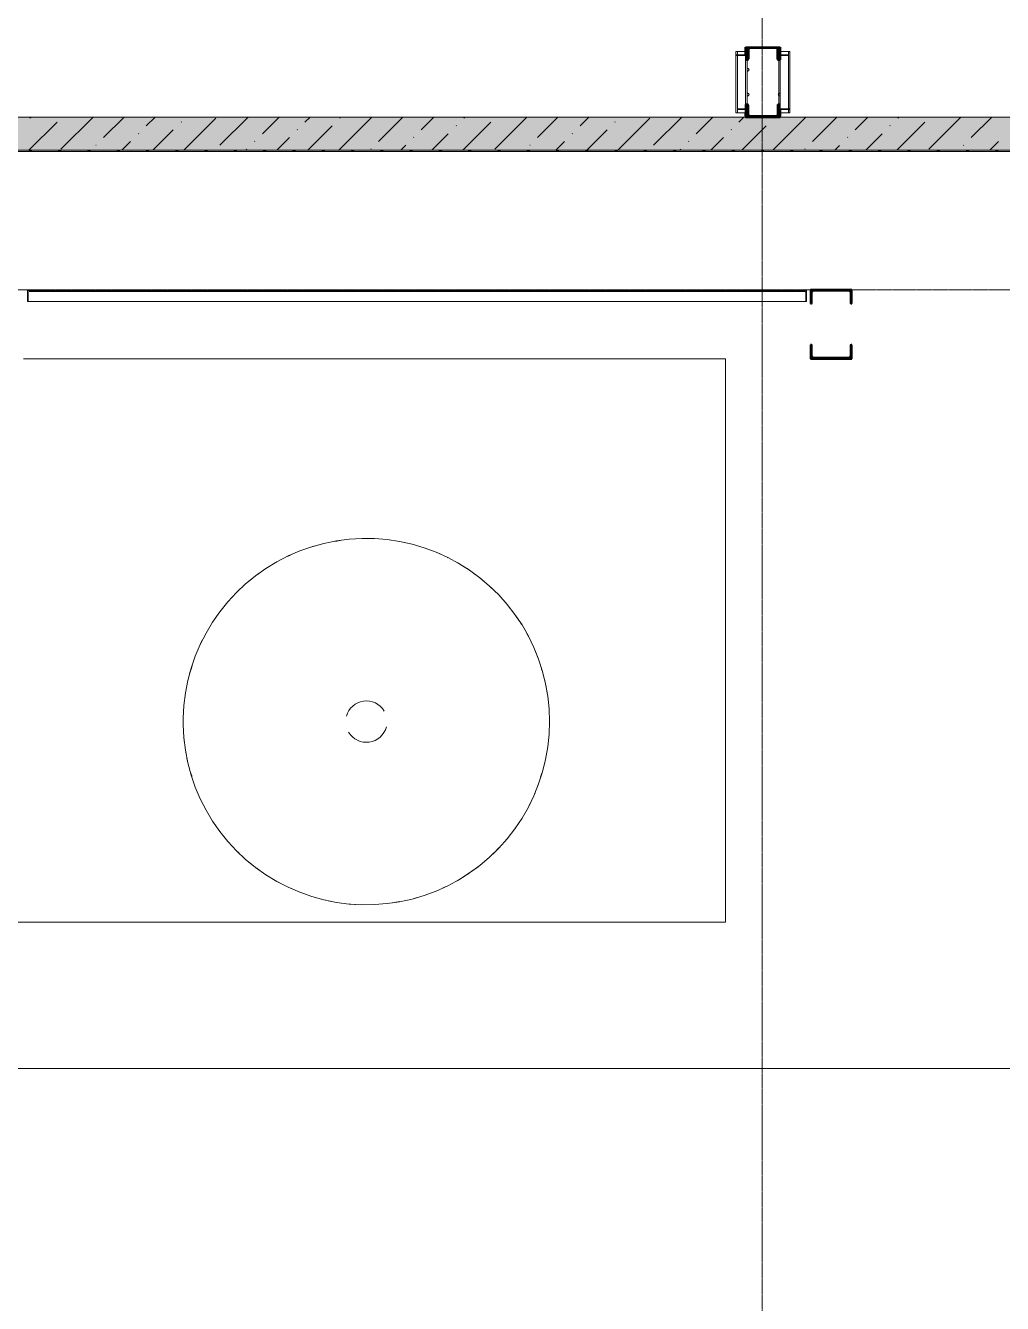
# Model space of a CAD drawing. Header units: millimetres. Extents: x 3292171 to 3365605, y -644412 to -600630.
# Drawn here: x 3309949 to 3317025, y -635264 to -626011 of the extents above; entities that cross this region are included whole.
import ezdxf

# ---------------------------------------------------------------- set-up
doc = ezdxf.new("R2010")
doc.units = ezdxf.units.MM
doc.header["$LTSCALE"] = 0.5
doc.linetypes.add('ADSK_Линия сетки', pattern=[25, 20, -2.5, 0, -2.5])
for name, color, linetype, lineweight, true_color in [('A-DOOR', 7, 'Continuous', 18, 0x7f7f7f), ('A-WALL-PATT', 7, 'Continuous', 50, 0x7f7f7f), ('S-COLS', 7, 'Continuous', 18, 0x7f7f7f), ('S-FSTN', 7, 'Continuous', 18, 0x7f7f7f)]:
    doc.layers.add(name, color=color, linetype=linetype, lineweight=lineweight, true_color=true_color)
for name, color, linetype, lineweight in [('S-BEAM', 252, 'Continuous', 18), ('Каркас несущий', 7, 'Continuous', 18), ('Несущие колонны', 7, 'Continuous', 18), ('Специальное оборудование', 7, 'Continuous', 18)]:
    doc.layers.add(name, color=color, linetype=linetype, lineweight=lineweight)
pattern_1 = [(315, (10500, -11500), (106.066, 106.066), [])]

# ---------------------------------------------------------------- blocks, each defined once
blk = doc.blocks.new('ADSK_КолоннаНесущая_Швеллер_ПолкаПараллельная_ГОСТ 8240-97 - 24П-V7-004_АР_РД_План_0_000')
at = {"layer": 'Несущие колонны', "lineweight": 9}
h = blk.add_hatch(dxfattribs=at)
h.set_pattern_fill('FP_15', color=256, style=0, pattern_type=2)
h.set_pattern_definition([(315, (8972.8, -12000), (106.066, 106.066), [])])
h.paths.add_polyline_path([(-27.2, -120), (62.8, -120), (62.8, -116), (61, -111.8), (56.8, -110), (-11.1, -110), (-18.5, -106.9), (-21.6, -99.5), (-21.6, 99.5), (-18.5, 106.9), (-11.1, 110), (56.8, 110), (61, 111.8), (62.8, 116), (62.8, 120), (-27.2, 120), (-27.2, 41.4)], flags=0)
at = {"layer": 'Несущие колонны', "lineweight": 40}
for p, q in [((62.8, 120), (-27.2, 120)), ((-27.2, 120), (-27.2, -120)), ((-21.6, -99.5), (-21.6, 99.5)), ((-11.1, 110), (56.8, 110)), ((62.8, 116), (62.8, 120)), ((-27.2, -120), (62.8, -120)), ((56.8, -110), (-11.1, -110)), ((62.8, -120), (62.8, -116))]:
    blk.add_line(p, q, dxfattribs=at)
for centre, radius, start, end in [((-11.1, 99.5), 10.5, 90, 180), ((56.8, 116), 6, 270, 360), ((-11.1, -99.5), 10.5, 180, 270), ((56.8, -116), 6, 360, 90)]:
    blk.add_arc(centre, radius, start, end, dxfattribs=at)
blk = doc.blocks.new('ADSK_КолоннаНесущая_Швеллер_ПолкаПараллельная_ГОСТ 8240-97 - 24П-V8-004_АР_РД_План_0_000')
at = {"layer": 'Несущие колонны', "lineweight": 9}
h = blk.add_hatch(dxfattribs=at)
h.set_pattern_fill('FP_16', color=256, style=0, pattern_type=2)
h.set_pattern_definition([(135, (-8522.2, 12000), (-106.066, -106.066), [])])
h.paths.add_polyline_path([(62.8, 116), (62.8, 120), (-27.2, 120), (-27.2, -120), (62.8, -120), (62.8, -116), (61, -111.8), (56.8, -110), (-11.1, -110), (-18.5, -106.9), (-21.6, -99.5), (-20.7, 101.7), (-18.5, 106.9), (-11.1, 110), (56.8, 110), (61, 111.8)], flags=0)
at = {"layer": 'Несущие колонны', "lineweight": 40}
for p, q in [((-27.2, -120), (-27.2, 120)), ((-27.2, 120), (-20.7, 120)), ((-21.6, 99.5), (-21.6, -99.5)), ((56.8, 110), (-11.1, 110)), ((62.8, 120), (62.8, 116)), ((-20.7, -120), (-27.2, -120)), ((-11.1, -110), (56.8, -110)), ((62.8, -116), (62.8, -120))]:
    blk.add_line(p, q, dxfattribs=at)
for centre, radius, start, end in [((-11.1, 99.5), 10.5, 90, 180), ((56.8, 116), 6, 270, 0), ((-11.1, -99.5), 10.5, 180, 270), ((56.8, -116), 6, 0, 90)]:
    blk.add_arc(centre, radius, start, end, dxfattribs=at)
blk = doc.blocks.new('ADSK_ЭлементКолонны_Уголок_ГОСТ 8509-93 - L 70x5-641669-004_АР_РД_План_0_000')
at = {"layer": 'Каркас несущий'}
for p, q in [((-17875, -8525.4), (-17810, -8525.4)), ((-17810, -8554.3), (-17810, -8525.4)), ((-17875, -8992), (-17875, -8969.3)), ((-17880, -8994.1), (-17877.7, -8994.1))]:
    blk.add_line(p, q, dxfattribs=at)
blk.add_ellipse((-17877.7, -8992), major_axis=(2.7, 0), ratio=0.766044, start_param=4.712389, end_param=6.283185, dxfattribs=at)
blk = doc.blocks.new('ADSK_ЭлементКолонны_Уголок_ГОСТ 8509-93 - L 70x5-642841-004_АР_РД_План_0_000')
at = {"layer": 'Каркас несущий'}
for p, q in [((-17877.7, -8501.5), (-17880, -8501.5)), ((-17880, -8501.5), (-17880, -8554.3)), ((-17875, -8544.5), (-17875, -8503.5)), ((-17880, -8554.3), (-17810, -8554.3)), ((-17880, -8554.3), (-17880, -8910)), ((-17812.7, -8550.6), (-17867, -8550.6)), ((-17810, -8554.3), (-17810, -8552.6)), ((-17810, -8969.3), (-17810, -8554.3)), ((-17810, -8969.3), (-17880, -8969.3))]:
    blk.add_line(p, q, dxfattribs=at)
for centre, major_axis, start_param, end_param in [((-17877.7, -8503.5), (2.7, 0), 0, 1.570796), ((-17867, -8544.5), (8, 0), 3.141593, 4.712389), ((-17812.7, -8552.6), (2.7, 0), 0, 1.570796)]:
    blk.add_ellipse(centre, major_axis=major_axis, ratio=0.75471, start_param=start_param, end_param=end_param, dxfattribs=at)
blk = doc.blocks.new('ADSK_ЭлементКолонны_Уголок_ГОСТ 8509-93 - L 70x5-642911-004_АР_РД_План_0_000')
at = {"layer": 'Каркас несущий'}
for p, q in [((-18190, -8525.4), (-18125, -8525.4)), ((-18190, -8525.4), (-18190, -8554.3)), ((-18125, -8969.3), (-18125, -8992)), ((-18122.3, -8994.1), (-18120, -8994.1))]:
    blk.add_line(p, q, dxfattribs=at)
blk.add_ellipse((-18122.3, -8992), major_axis=(2.7, 0), ratio=0.766044, start_param=3.141593, end_param=4.712389, dxfattribs=at)
blk = doc.blocks.new('ADSK_ЭлементКолонны_Уголок_ГОСТ 8509-93 - L 70x5-642913-004_АР_РД_План_0_000')
at = {"layer": 'Каркас несущий'}
for p, q in [((-18125, -8503.5), (-18125, -8544.5)), ((-18120, -8501.5), (-18122.3, -8501.5)), ((-18120, -8554.3), (-18120, -8501.5)), ((-18190, -8552.6), (-18190, -8554.3)), ((-18190, -8554.3), (-18120, -8554.3)), ((-18190, -8554.3), (-18190, -8969.3)), ((-18133, -8550.6), (-18187.3, -8550.6)), ((-18120, -8910), (-18120, -8554.3)), ((-18120, -8969.3), (-18190, -8969.3))]:
    blk.add_line(p, q, dxfattribs=at)
for centre, major_axis, start_param, end_param in [((-18122.3, -8503.5), (2.7, 0), 1.570796, 3.141593), ((-18187.3, -8552.6), (2.7, 0), 1.570796, 3.141593), ((-18133, -8544.5), (8, 0), 4.712389, 6.283185)]:
    blk.add_ellipse(centre, major_axis=major_axis, ratio=0.75471, start_param=start_param, end_param=end_param, dxfattribs=at)
blk = doc.blocks.new('ADSK_КолоннаНесущая_ДваШвеллераКоробка_Полка параллельная_ГОСТ 8240-97 - 30П с планками _КМ1_-V47-004_АР_РД_План_0_000')
at = {"layer": 'Несущие колонны', "lineweight": 9}
h = blk.add_hatch(dxfattribs=at)
h.set_pattern_fill('FP_60', color=256, style=0, pattern_type=2)
h.set_pattern_definition(pattern_1)
h.paths.add_polyline_path([(-250, -150), (-150, -150), (-150, -146), (-152.1, -141.1), (-157, -139), (-231.5, -139), (-240, -135.5), (-243.5, -127), (-243.5, 127), (-240, 135.5), (-231.5, 139), (-157, 139), (-152.1, 141.1), (-150, 146), (-150, 150), (-250, 150)], flags=0)
h = blk.add_hatch(dxfattribs=at)
h.set_pattern_fill('FP_60', color=256, style=0, pattern_type=2)
h.set_pattern_definition(pattern_1)
h.paths.add_polyline_path([(150, 146), (152.1, 141.1), (157, 139), (231.5, 139), (240, 135.5), (243.5, 127), (243.5, -127), (240, -135.5), (231.5, -139), (157, -139), (152.1, -141.1), (150, -146), (150, -150), (250, -150), (250, 150), (150, 150)], flags=0)
at = {"layer": 'Несущие колонны', "lineweight": 40}
for p, q in [((-150, 150), (-250, 150)), ((-250, 150), (-250, -150)), ((-243.5, -127), (-243.5, 127)), ((-231.5, 139), (-157, 139)), ((-150, 146), (-150, 150)), ((250, 150), (150, 150)), ((150, 150), (150, 146)), ((157, 139), (231.5, 139)), ((243.5, 127), (243.5, -127)), ((250, -150), (250, 150)), ((-250, -150), (-150, -150)), ((-157, -139), (-231.5, -139)), ((-150, -150), (-150, -146)), ((150, -146), (150, -150)), ((150, -150), (250, -150)), ((231.5, -139), (157, -139))]:
    blk.add_line(p, q, dxfattribs=at)
for centre, radius, start, end in [((-231.5, 127), 12, 90, 180), ((-157, 146), 7, 270, 360), ((157, 146), 7, 180, 270), ((231.5, 127), 12, 0, 90), ((-231.5, -127), 12, 180, 270), ((-157, -146), 7, 0, 90), ((157, -146), 7, 90, 180), ((231.5, -127), 12, 270, 0)]:
    blk.add_arc(centre, radius, start, end, dxfattribs=at)
blk = doc.blocks.new('ADSK_ЭлементСвязи_Уголок_ГОСТ 8509-93 - L 80x6-766560-004_АР_РД_План_0_000')
at = {"layer": 'Каркас несущий'}
for p, q in [((-17319.5, -22163.6), (-17321.8, -22163.6)), ((-17321.8, -22163.6), (-17321.8, -22243.6)), ((-14494.3, -22163.6), (-17319.5, -22163.6)), ((-17317.2, -22228.6), (-17317.2, -22166.6)), ((-17321.8, -22243.6), (-17260.9, -22243.6)), ((-17263.2, -22237.6), (-17310.3, -22237.6)), ((-14494.3, -22237.6), (-17263.2, -22237.6)), ((-17260.9, -22243.6), (-17260.9, -22240.6)), ((-14500, -22243.6), (-17260.9, -22243.6))]:
    blk.add_line(p, q, dxfattribs=at)
for centre, major_axis, start_param, end_param in [((-17319.5, -22166.6), (0, 3), 4.712389, 6.283185), ((-17310.3, -22228.6), (0, 9), 1.570796, 3.141593), ((-17263.2, -22240.6), (0, 3), 4.712389, 6.283185)]:
    blk.add_ellipse(centre, major_axis=major_axis, ratio=0.761164, start_param=start_param, end_param=end_param, dxfattribs=at)
blk = doc.blocks.new('ADSK_ЭлементСвязи_Уголок_ГОСТ 8509-93 - L 80x6-766559-004_АР_РД_План_0_000')
at = {"layer": 'Каркас несущий'}
for p, q in [((-11680.5, -22163.6), (-14505.7, -22163.6)), ((-11682.8, -22166.6), (-11682.8, -22228.6)), ((-11678.2, -22163.6), (-11680.5, -22163.6)), ((-11678.2, -22243.6), (-11678.2, -22163.6)), ((-11736.8, -22237.6), (-14505.7, -22237.6)), ((-11739.1, -22243.6), (-14500, -22243.6)), ((-11739.1, -22240.6), (-11739.1, -22243.6)), ((-11739.1, -22243.6), (-11678.2, -22243.6)), ((-11689.7, -22237.6), (-11736.8, -22237.6))]:
    blk.add_line(p, q, dxfattribs=at)
for centre, major_axis, start_param, end_param in [((-11680.5, -22166.6), (0, 3), 0, 1.570796), ((-11736.8, -22240.6), (0, 3), 0, 1.570796), ((-11689.7, -22228.6), (0, 9), 3.141593, 4.712389)]:
    blk.add_ellipse(centre, major_axis=major_axis, ratio=0.761164, start_param=start_param, end_param=end_param, dxfattribs=at)
blk = doc.blocks.new('емкость на Фо - емкость на Фо-V94-004_АР_РД_План_0_000')
at = {"layer": 'Специальное оборудование', "flags": 128}
for points in [[(1326.8, 0), (1323.6, 92), (1314.1, 183.6), (1298.2, 274.3), (1276, 363.6), (1247.7, 451.3), (1213.4, 536.7), (1173.3, 619.6), (1127.5, 699.4), (1076.3, 775.9), (1019.9, 848.7), (958.6, 917.4), (892.6, 981.7), (822.4, 1041.2), (748.2, 1095.7), (670.4, 1145), (589.4, 1188.7), (505.6, 1226.7), (419.3, 1258.8), (331, 1284.9), (241.1, 1304.7), (150, 1318.3), (58.2, 1325.5), (-33.9, 1326.4), (-125.8, 1320.8), (-217.1, 1308.9), (-307.3, 1290.7), (-396.1, 1266.3), (-482.9, 1235.8), (-567.5, 1199.3), (-649.3, 1157.1), (-728, 1109.3), (-803.1, 1056.1), (-874.5, 997.9), (-941.5, 934.8), (-1004.1, 867.3), (-1061.8, 795.6), (-1114.5, 720), (-1161.7, 641), (-1203.4, 558.9), (-1239.2, 474.1), (-1269.1, 387), (-1292.9, 298.1), (-1310.5, 207.7), (-1321.7, 116.3), (-1326.6, 24.4), (-1326.8, 0)], [(6.5, 1326), (-33.9, 1326.4), (-125.8, 1320.8), (-217.1, 1308.9), (-307.3, 1290.7), (-360.2, 1276.2)], [(90.5, 1323), (58.2, 1325.5), (42.8, 1325.7)], [(276.2, 1297), (241.1, 1304.7), (150, 1318.3), (119.6, 1320.7)], [(-384.9, 1269.4), (-396.1, 1266.3), (-482.9, 1235.8), (-567.5, 1199.3), (-649.3, 1157.1), (-728, 1109.3), (-803.1, 1056.1), (-856, 1013)], [(533.9, 1213.9), (505.6, 1226.7), (419.3, 1258.8), (331, 1284.9), (298.2, 1292.1)], [(593, 1186.8), (589.4, 1188.7), (559.2, 1202.4)], [(714.9, 1116.8), (670.4, 1145), (657.8, 1151.8)], [(853.5, 1014.8), (822.4, 1041.2), (748.2, 1095.7), (729, 1107.9)], [(-916.1, 958.7), (-941.5, 934.8), (-1004.1, 867.3), (-1061.8, 795.6), (-1074.5, 777.4)], [(-866.4, 1004.4), (-874.5, 997.9), (-899.9, 974)], [(908.5, 966.1), (892.6, 981.7), (875.7, 996)], [(1108, 728.5), (1076.3, 775.9), (1019.9, 848.7), (958.6, 917.4), (929.2, 946)], [(-1112.5, 722.9), (-1114.5, 720), (-1161.7, 641), (-1182.3, 600.3)], [(1159, 644.5), (1127.5, 699.4), (1119.9, 710.8)], [(-1188.3, 588.5), (-1203.4, 558.9), (-1207, 550.3)], [(1230, 495.4), (1213.4, 536.7), (1173.3, 619.6), (1163.2, 637.2)], [(-1235.5, 482.9), (-1239.2, 474.1), (-1269.1, 387), (-1280.1, 346)], [(1288.9, 311.8), (1276, 363.6), (1247.7, 451.3), (1237, 478)], [(-1285.3, 326.3), (-1292.9, 298.1), (-1310.5, 207.7), (-1321.7, 116.3), (-1326.6, 24.4), (-1326.8, 0)], [(1301.7, 254.3), (1298.2, 274.3), (1289.7, 308.3)], [(1315, 174.6), (1314.1, 183.6), (1307.7, 219.9)], [(1326.8, 0), (1323.6, 92), (1316.1, 164.3)], [(-1316.7, -156.7), (-1321.7, -116.3), (-1326.6, -24.4), (-1326.8, 0)], [(1326.8, 0), (1323.6, -92), (1314.1, -183.6), (1298.2, -274.3), (1276, -363.6), (1247.7, -451.3), (1213.4, -536.7), (1173.3, -619.6), (1127.5, -699.4), (1076.3, -775.9), (1019.9, -848.7), (958.6, -917.4), (892.6, -981.7), (822.4, -1041.2), (748.2, -1095.7), (670.4, -1145), (589.4, -1188.7), (505.6, -1226.7), (419.3, -1258.8), (331, -1284.9), (241.1, -1304.7), (150, -1318.3), (58.2, -1325.5), (-33.9, -1326.4), (-125.8, -1320.8), (-217.1, -1308.9), (-307.3, -1290.7), (-396.1, -1266.3), (-482.9, -1235.8), (-567.5, -1199.3), (-649.3, -1157.1), (-728, -1109.3), (-803.1, -1056.1), (-874.5, -997.9), (-941.5, -934.8), (-1004.1, -867.3), (-1061.8, -795.6), (-1114.5, -720), (-1161.7, -641), (-1203.4, -558.9), (-1239.2, -474.1), (-1269.1, -387), (-1292.9, -298.1), (-1310.5, -207.7), (-1321.7, -116.3), (-1326.6, -24.4), (-1326.8, 0)], [(1326.8, 0), (1323.6, -92), (1314.1, -183.6), (1309.7, -208.2)], [(-1305.7, -232), (-1310.5, -207.7), (-1313.1, -186.6)], [(-1235.1, -483.8), (-1239.2, -474.1), (-1269.1, -387), (-1292.9, -298.1), (-1299.5, -263.8)], [(1307.4, -221.7), (1298.2, -274.3), (1285.4, -325.6)], [(1281.4, -341.9), (1276, -363.6), (1247.7, -451.3), (1237.4, -477)], [(-924.9, -950.5), (-941.5, -934.8), (-1004.1, -867.3), (-1061.8, -795.6), (-1114.5, -720), (-1161.7, -641), (-1203.4, -558.9), (-1232.1, -490.9)], [(1221.8, -515.9), (1213.4, -536.7), (1210.2, -543.3)], [(1184.5, -596.5), (1173.3, -619.6), (1127.5, -699.4), (1118.2, -713.2)], [(1079.7, -770.8), (1076.3, -775.9), (1019.9, -848.7), (958.6, -917.4), (915.8, -959)], [(-866.5, -1004.4), (-874.5, -997.9), (-898.8, -975)], [(-632.8, -1165.6), (-649.3, -1157.1), (-728, -1109.3), (-803.1, -1056.1), (-855.8, -1013.1)], [(909.1, -965.6), (892.6, -981.7), (875.5, -996.2)], [(809.8, -1050.5), (748.2, -1095.7), (728.1, -1108.4)], [(839.9, -1026.4), (822.4, -1041.2), (817.1, -1045.1)], [(-543.4, -1209.7), (-567.5, -1199.3), (-581.8, -1191.9)], [(642.2, -1160.2), (589.4, -1188.7), (505.6, -1226.7), (419.3, -1258.8), (394.8, -1266)], [(716.1, -1116.1), (670.4, -1145), (657, -1152.2)], [(-293, -1293.6), (-307.3, -1290.7), (-396.1, -1266.3), (-482.9, -1235.8), (-532.8, -1214.3)], [(286.8, -1294.6), (241.1, -1304.7), (150, -1318.3), (58.2, -1325.5), (-33.9, -1326.4), (-83.8, -1323.4)], [(361.9, -1275.8), (331, -1284.9), (297.3, -1292.3)], [(-112.1, -1321.7), (-125.8, -1320.8), (-217.1, -1308.9), (-277.4, -1296.8)]]:
    blk.add_lwpolyline(points, dxfattribs=at)
at = {"layer": 'Специальное оборудование'}
for radius, start, end in [(1325, 98.20474, 100.45626), (1325, 114.54545, 115.52481), (1325, 125.45455, 126.87752), (1325, 53.15003, 54.54545), (1325, 135.48769, 136.36364), (1325, 38.18182, 38.55308), (1325, 162.30875, 163.63636), (1325, 16.36364, 17.55462), (150, 30.74329, 164.99796), (150, 210.9115, 344.99796), (1325, 196.36364, 197.55462), (1325, 342.30875, 343.63636), (1325, 218.18182, 218.55308), (1325, 315.48769, 316.36364), (1325, 233.15003, 234.54545), (1325, 294.54545, 295.52481), (1325, 278.18182, 280.45626)]:
    blk.add_arc((0, 0), radius, start, end, dxfattribs=at)

msp = doc.modelspace()

# ---------------------------------------------------------------- hatches: boundary and pattern name
at = {"layer": 'A-DOOR', "lineweight": 9, "true_color": 0x636466}
h = msp.add_hatch(dxfattribs=at)
h.set_pattern_fill('FP_51', color=251, style=0, pattern_type=2)
h.set_pattern_definition([(45, (3327284.68, -617673.39), (84.19025, 308.69666), [396.875, -79.375, 3.353, -76.022])])
h.paths.add_polyline_path([(3345938.3635, -626913.3913), (3346054.6806, -626913.3913), (3346054.6806, -626673.3913), (3337204.6806, -626673.3913), (3337204.6806, -626913.3913), (3343745.8582, -626913.3913)], flags=0)
h.paths.add_polyline_path([(3356515.6123, -626913.3913), (3357094.6806, -626913.3913), (3357094.6806, -626673.3913), (3356039.6806, -626673.3913), (3356039.6806, -626913.3913)], flags=0)
h.paths.add_polyline_path([(3354529.6806, -626913.3913), (3354529.6806, -626673.3913), (3347589.6806, -626673.3913), (3347589.6806, -626913.3913), (3352515.8793, -626913.3913)], flags=0)
h.paths.add_polyline_path([(3334975.8371, -626913.3913), (3335464.6806, -626913.3913), (3335464.6806, -626673.3913), (3297534.6806, -626673.3913), (3297534.6806, -626913.3913), (3333879.5844, -626913.3913)], flags=0)
h = msp.add_hatch(dxfattribs=at)
h.set_pattern_fill('FP_52', color=251, style=0, pattern_type=2)
h.set_pattern_definition([(45, (3327284.68, -617673.39), (-106.066, 106.066), [])])
h.paths.add_polyline_path([(3350323.374, -626923.3913), (3354529.6806, -626923.3913), (3354529.6806, -626913.3913), (3347589.6806, -626913.3913), (3347589.6806, -626923.3913), (3348130.8688, -626923.3913)], flags=0)
h.paths.add_polyline_path([(3346054.6806, -626923.3913), (3346054.6806, -626913.3913), (3337204.6806, -626913.3913), (3337204.6806, -626923.3913), (3345938.3635, -626923.3913)], flags=0)
h.paths.add_polyline_path([(3356900.8899, -626923.3913), (3357094.6806, -626923.3913), (3357094.6806, -626913.3913), (3356039.6806, -626913.3913), (3356039.6806, -626923.3913)], flags=0)
h.paths.add_polyline_path([(3335464.6806, -626923.3913), (3335464.6806, -626913.3913), (3297294.6806, -626913.3913), (3297294.6806, -626923.3913), (3334975.8371, -626923.3913)], flags=0)
at = {"layer": 'S-COLS', "lineweight": 9}
h = msp.add_hatch(dxfattribs=at)
h.set_pattern_fill('FP_42', angle=-90, style=0, pattern_type=2)
h.set_pattern_definition([(45, (3344795.53, -617673.39), (-106.066, 106.066), [])])
h.paths.add_polyline_path([(3315411.5331, -626258.3913), (3315415.5331, -626258.3913), (3315415.5331, -626168.3913), (3315175.5331, -626168.3913), (3315175.5331, -626258.3913), (3315179.5331, -626258.3913), (3315183.7757, -626256.6339), (3315185.5331, -626252.3913), (3315185.5331, -626184.4913), (3315188.6084, -626177.0666), (3315196.0331, -626173.9913), (3315395.0331, -626173.9913), (3315402.4577, -626177.0666), (3315405.5331, -626184.4913), (3315405.5331, -626252.3913), (3315407.2904, -626256.6339)], flags=0)
h = msp.add_hatch(dxfattribs=at)
h.set_pattern_fill('FP_9', angle=90, style=0, pattern_type=2)
h.set_pattern_definition([(45, (3327295.53, -617673.39), (-106.066, 106.066), [])])
h.paths.add_polyline_path([(3315415.5331, -626673.3913), (3315415.5331, -626583.3913), (3315411.5331, -626583.3913), (3315407.2904, -626585.1486), (3315405.5331, -626589.3913), (3315405.5331, -626657.2913), (3315402.4577, -626664.7159), (3315395.0331, -626667.7913), (3315196.0331, -626667.7913), (3315188.6084, -626664.7159), (3315185.5331, -626657.2913), (3315185.5331, -626589.3913), (3315183.7757, -626585.1486), (3315179.5331, -626583.3913), (3315175.5331, -626583.3913), (3315175.5331, -626673.3913)], flags=0)
h = msp.add_hatch(dxfattribs=at)
h.set_pattern_fill('FP_41', angle=90, style=0, pattern_type=2)
h.set_pattern_definition([(45, (3344795.53, -617673.39), (-106.066, 106.066), [])])
h.paths.add_polyline_path([(3315415.5331, -626673.3913), (3315415.5331, -626583.3913), (3315411.5331, -626583.3913), (3315407.2904, -626585.1486), (3315405.5331, -626589.3913), (3315405.5331, -626657.2913), (3315402.4577, -626664.7159), (3315395.0331, -626667.7913), (3315196.0331, -626667.7913), (3315188.6084, -626664.7159), (3315185.5331, -626657.2913), (3315185.5331, -626589.3913), (3315183.7757, -626585.1486), (3315179.5331, -626583.3913), (3315175.5331, -626583.3913), (3315175.5331, -626673.3913), (3315371.6918, -626673.3913)], flags=0)

# ---------------------------------------------------------------- linework, layer by layer
at = {"layer": 'A-DOOR', "color": 251, "linetype": 'ADSK_Линия сетки', "true_color": 0x636466}
for p, q in [((3315284.6806, -643612.0086), (3315284.6806, -601555.4033)), ((3292970.5006, -626673.3913), (3363853.491, -626673.3913)), ((3292970.5006, -627923.3913), (3328104.6806, -627923.3913))]:
    msp.add_line(p, q, dxfattribs=at)
at = {"layer": 'A-DOOR', "color": 251, "true_color": 0x636466}
for p, q in [((3315164.6806, -626673.3913), (3309404.6806, -626673.3913)), ((3321164.6806, -626673.3913), (3315404.6806, -626673.3913)), ((3335464.6806, -626913.3913), (3297294.6806, -626913.3913)), ((3315019.6806, -628423.3913), (3309934.6806, -628423.3913)), ((3315019.6806, -632503.3913), (3315019.6806, -628423.3913)), ((3299999.6806, -632503.3913), (3315019.6806, -632503.3913)), ((3298884.6806, -633563.3913), (3324904.6806, -633563.3913))]:
    msp.add_line(p, q, dxfattribs=at)
at = {"layer": 'A-DOOR', "color": 251, "lineweight": 18, "true_color": 0x636466}
msp.add_line((3297284.6806, -626923.3913), (3335464.6806, -626923.3913), dxfattribs=at)
at = {"layer": 'A-WALL-PATT', "linetype": 'Continuous', "lineweight": 9}
for p, q in [((3309980.4898, -626681.6976), (3309988.7961, -626673.3913)), ((3310204.9955, -626906.2047), (3310437.8089, -626673.3913)), ((3310513.6914, -626822.0152), (3310662.3154, -626673.3913)), ((3310822.3874, -626737.8256), (3310886.8218, -626673.3913)), ((3311095.8346, -626913.3913), (3311327.5261, -626681.6997)), ((3311355.589, -626878.1432), (3311560.341, -626673.3913)), ((3311664.285, -626793.9536), (3311784.8474, -626673.3913)), ((3311972.9809, -626709.7641), (3312009.3538, -626673.3913)), ((3312218.3666, -626913.3913), (3312458.3666, -626673.3913)), ((3312225.5503, -626681.7011), (3312227.9212, -626679.3302)), ((3312506.1826, -626850.0816), (3312682.873, -626673.3913)), ((3312814.8785, -626765.8921), (3312907.3794, -626673.3913)), ((3313123.5745, -626681.7025), (3313131.8858, -626673.3913)), ((3313348.0802, -626906.2097), (3313580.8986, -626673.3913)), ((3313656.7761, -626822.0201), (3313805.405, -626673.3913)), ((3313965.4721, -626737.8306), (3314029.9114, -626673.3913)), ((3314238.9242, -626913.3913), (3314470.6108, -626681.7047)), ((3314498.6737, -626878.1481), (3314703.4306, -626673.3913)), ((3314807.3697, -626793.9586), (3314927.937, -626673.3913)), ((3315116.0656, -626709.769), (3315152.4434, -626673.3913)), ((3315361.4562, -626913.3913), (3315601.4562, -626673.3913)), ((3315368.635, -626681.7061), (3315371.0059, -626679.3352)), ((3315649.2673, -626850.0866), (3315825.9626, -626673.3913)), ((3315957.9632, -626765.897), (3316050.469, -626673.3913)), ((3316266.6592, -626681.7075), (3316274.9754, -626673.3913)), ((3316491.1649, -626906.2146), (3316723.9882, -626673.3913)), ((3316799.8608, -626822.0251), (3316948.4946, -626673.3913)), ((3309973.3025, -626913.3913), (3310176.9326, -626709.7612)), ((3310871.3282, -626913.3913), (3311018.8301, -626765.8893)), ((3311074.9567, -626709.7627), (3311077.3277, -626707.3917)), ((3311916.8543, -626765.8907), (3311919.2253, -626763.5198)), ((3311993.8602, -626913.3913), (3312169.4237, -626737.8277)), ((3313067.4479, -626737.8291), (3313069.8188, -626735.4582)), ((3313116.3922, -626913.3913), (3313320.0172, -626709.7662)), ((3314014.4178, -626913.3913), (3314161.9148, -626765.8942)), ((3314218.0414, -626709.7676), (3314220.4124, -626707.3967)), ((3315059.939, -626765.8956), (3315062.31, -626763.5247)), ((3315136.9498, -626913.3913), (3315312.5084, -626737.8327)), ((3316210.5326, -626737.8341), (3316212.9035, -626735.4632)), ((3316259.4818, -626913.3913), (3316463.1019, -626709.7711)), ((3310646.8218, -626913.3913), (3310710.1342, -626850.0788)), ((3310766.2608, -626793.9522), (3310768.6317, -626791.5813)), ((3311608.1584, -626850.0802), (3311610.5293, -626847.7093)), ((3311769.3538, -626913.3913), (3311860.7277, -626822.0173)), ((3312758.7519, -626822.0187), (3312761.1229, -626819.6478)), ((3312891.8858, -626913.3913), (3313011.3213, -626793.9557)), ((3313789.9114, -626913.3913), (3313853.2189, -626850.0838)), ((3313909.3455, -626793.9572), (3313911.7164, -626791.5862)), ((3314751.2431, -626850.0852), (3314753.614, -626847.7142)), ((3314912.4434, -626913.3913), (3315003.8124, -626822.0222)), ((3315901.8366, -626822.0236), (3315904.2076, -626819.6527)), ((3316034.9754, -626913.3913), (3316154.406, -626793.9607)), ((3316933.001, -626913.3913), (3316996.3036, -626850.0887)), ((3309984.5157, -626923.3913), (3309994.5157, -626913.3913)), ((3310196.6478, -626923.3913), (3310206.6478, -626913.3913)), ((3310408.7798, -626923.3913), (3310418.7798, -626913.3913)), ((3310457.5648, -626878.1418), (3310459.9358, -626875.7708)), ((3310620.9119, -626923.3913), (3310630.9119, -626913.3913)), ((3310833.0439, -626923.3913), (3310843.0439, -626913.3913)), ((3311045.1759, -626923.3913), (3311055.1759, -626913.3913)), ((3311257.308, -626923.3913), (3311267.308, -626913.3913)), ((3311469.44, -626923.3913), (3311479.44, -626913.3913)), ((3311544.8474, -626913.3913), (3311552.0318, -626906.2068)), ((3311681.572, -626923.3913), (3311691.572, -626913.3913)), ((3311893.7041, -626923.3913), (3311903.7041, -626913.3913)), ((3312105.8361, -626923.3913), (3312115.8361, -626913.3913)), ((3312317.9681, -626923.3913), (3312327.9681, -626913.3913)), ((3312450.056, -626906.2082), (3312452.4269, -626903.8373)), ((3312530.1002, -626923.3913), (3312540.1002, -626913.3913)), ((3312667.3794, -626913.3913), (3312702.6253, -626878.1453)), ((3312742.2322, -626923.3913), (3312752.2322, -626913.3913)), ((3312954.3642, -626923.3913), (3312964.3642, -626913.3913)), ((3313166.4963, -626923.3913), (3313176.4963, -626913.3913)), ((3313378.6283, -626923.3913), (3313388.6283, -626913.3913)), ((3313590.7603, -626923.3913), (3313600.7603, -626913.3913)), ((3313600.6495, -626878.1467), (3313603.0205, -626875.7758)), ((3313802.8924, -626923.3913), (3313812.8924, -626913.3913)), ((3314015.0244, -626923.3913), (3314025.0244, -626913.3913)), ((3314227.1564, -626923.3913), (3314237.1564, -626913.3913)), ((3314439.2885, -626923.3913), (3314449.2885, -626913.3913)), ((3314651.4205, -626923.3913), (3314661.4205, -626913.3913)), ((3314687.937, -626913.3913), (3314695.1165, -626906.2118)), ((3314863.5525, -626923.3913), (3314873.5525, -626913.3913)), ((3315075.6846, -626923.3913), (3315085.6846, -626913.3913)), ((3315287.8166, -626923.3913), (3315297.8166, -626913.3913)), ((3315499.9486, -626923.3913), (3315509.9486, -626913.3913)), ((3315593.1407, -626906.2132), (3315595.5116, -626903.8423)), ((3315712.0807, -626923.3913), (3315722.0807, -626913.3913)), ((3315810.469, -626913.3913), (3315845.71, -626878.1502)), ((3315924.2127, -626923.3913), (3315934.2127, -626913.3913)), ((3316136.3447, -626923.3913), (3316146.3447, -626913.3913)), ((3316348.4768, -626923.3913), (3316358.4768, -626913.3913)), ((3316560.6088, -626923.3913), (3316570.6088, -626913.3913)), ((3316743.7342, -626878.1517), (3316746.1052, -626875.7807)), ((3316772.7408, -626923.3913), (3316782.7408, -626913.3913)), ((3316984.8729, -626923.3913), (3316994.8729, -626913.3913))]:
    msp.add_line(p, q, dxfattribs=at)
at = {"layer": 'S-BEAM', "color": 7}
for p, q in [((3315105.5331, -626199.2715), (3315175.5331, -626199.2715)), ((3315105.5331, -626199.2715), (3315105.5331, -626614.2715)), ((3315105.5331, -626199.2715), (3315175.5331, -626199.2715)), ((3315105.5331, -626199.2715), (3315105.5331, -626614.2715)), ((3315170.5331, -626176.9388), (3315170.5331, -626199.2715)), ((3315170.5331, -626176.9388), (3315170.5331, -626199.2715)), ((3315175.5331, -626174.9011), (3315173.2331, -626174.9011)), ((3315175.5331, -626174.9011), (3315173.2331, -626174.9011)), ((3315417.8331, -626174.9011), (3315415.5331, -626174.9011)), ((3315417.8331, -626174.9011), (3315415.5331, -626174.9011)), ((3315415.5331, -626199.2715), (3315485.5331, -626199.2715)), ((3315415.5331, -626199.2715), (3315485.5331, -626199.2715)), ((3315420.5331, -626199.2715), (3315420.5331, -626176.9388)), ((3315420.5331, -626199.2715), (3315420.5331, -626176.9388)), ((3315485.5331, -626614.2715), (3315485.5331, -626199.2715)), ((3315485.5331, -626614.2715), (3315485.5331, -626199.2715)), ((3315175.5331, -626614.2715), (3315175.5331, -626258.3913)), ((3315175.5331, -626614.2715), (3315175.5331, -626258.3913)), ((3315415.5331, -626258.3913), (3315415.5331, -626614.2715)), ((3315415.5331, -626258.3913), (3315415.5331, -626614.2715)), ((3315175.5331, -626614.2715), (3315105.5331, -626614.2715)), ((3315105.5331, -626614.2715), (3315105.5331, -626615.9807)), ((3315105.5331, -626614.2715), (3315105.5331, -626642.7307)), ((3315175.5331, -626614.2715), (3315105.5331, -626614.2715)), ((3315105.5331, -626614.2715), (3315105.5331, -626615.9807)), ((3315105.5331, -626614.2715), (3315105.5331, -626642.7307)), ((3315170.3314, -626642.7307), (3315105.5331, -626642.7307)), ((3315170.5331, -626642.7307), (3315105.5331, -626642.7307)), ((3315108.2331, -626617.9872), (3315162.5331, -626617.9872)), ((3315108.2331, -626617.9872), (3315162.5331, -626617.9872)), ((3315170.5331, -626623.9324), (3315170.5331, -626664.2852)), ((3315170.5331, -626623.9324), (3315170.5331, -626664.2852)), ((3315173.2331, -626666.2916), (3315175.5331, -626666.2916)), ((3315173.2331, -626666.2916), (3315175.5331, -626666.2916)), ((3315175.5331, -626666.2916), (3315175.5331, -626614.2715)), ((3315175.5331, -626666.2916), (3315175.5331, -626614.2715)), ((3315415.5331, -626614.2715), (3315415.5331, -626666.2916)), ((3315485.5331, -626614.2715), (3315415.5331, -626614.2715)), ((3315415.5331, -626614.2715), (3315415.5331, -626666.2916)), ((3315485.5331, -626614.2715), (3315415.5331, -626614.2715)), ((3315415.5331, -626666.2916), (3315417.8331, -626666.2916)), ((3315415.5331, -626666.2916), (3315417.8331, -626666.2916)), ((3315420.5331, -626664.2852), (3315420.5331, -626623.9324)), ((3315420.5331, -626664.2852), (3315420.5331, -626623.9324)), ((3315485.5331, -626642.7307), (3315420.5331, -626642.7307)), ((3315485.5331, -626642.7307), (3315420.5331, -626642.7307)), ((3315428.5331, -626617.9872), (3315482.8331, -626617.9872)), ((3315428.5331, -626617.9872), (3315482.8331, -626617.9872)), ((3315485.5331, -626615.9807), (3315485.5331, -626614.2715)), ((3315485.5331, -626642.7307), (3315485.5331, -626614.2715)), ((3315485.5331, -626615.9807), (3315485.5331, -626614.2715)), ((3315485.5331, -626642.7307), (3315485.5331, -626614.2715))]:
    msp.add_line(p, q, dxfattribs=at)
for centre, major_axis, ratio, start_param, end_param in [((3315173.2331, -626176.9388), (2.7, 0), 0.75470958, 1.570796327, 3.141592654), ((3315173.2331, -626176.9388), (2.7, 0), 0.75470958, 1.570796327, 3.141592654), ((3315417.8331, -626176.9388), (2.7, 0), 0.75470958, 0, 1.570796327), ((3315417.8331, -626176.9388), (2.7, 0), 0.75470958, 0, 1.570796327), ((3315108.2331, -626615.9807), (2.7, 0), 0.743144825, 3.141592654, 4.71238898), ((3315108.2331, -626615.9807), (2.7, 0), 0.743144825, 3.141592654, 4.71238898), ((3315162.5331, -626623.9324), (8, 0), 0.743144825, 0, 1.570796327), ((3315162.5331, -626623.9324), (8, 0), 0.743144825, 0, 1.570796327), ((3315173.2331, -626664.2852), (2.7, 0), 0.743144825, 3.141592654, 4.71238898), ((3315173.2331, -626664.2852), (2.7, 0), 0.743144825, 3.141592654, 4.71238898), ((3315417.8331, -626664.2852), (2.7, 0), 0.743144825, 4.71238898, 6.283185307), ((3315417.8331, -626664.2852), (2.7, 0), 0.743144825, 4.71238898, 6.283185307), ((3315428.5331, -626623.9324), (8, 0), 0.743144825, 1.570796327, 3.141592654), ((3315428.5331, -626623.9324), (8, 0), 0.743144825, 1.570796327, 3.141592654), ((3315482.8331, -626615.9807), (2.7, 0), 0.743144825, 4.71238898, 6.283185307), ((3315482.8331, -626615.9807), (2.7, 0), 0.743144825, 4.71238898, 6.283185307)]:
    msp.add_ellipse(centre, major_axis=major_axis, ratio=ratio, start_param=start_param, end_param=end_param, dxfattribs=at)
at = {"layer": 'S-COLS', "color": 7, "lineweight": 40}
for p, q in [((3315175.5331, -626168.3913), (3315415.5331, -626168.3913)), ((3315175.5331, -626258.3913), (3315175.5331, -626168.3913)), ((3315185.5331, -626184.4913), (3315185.5331, -626252.3913)), ((3315395.0331, -626173.9913), (3315196.0331, -626173.9913)), ((3315405.5331, -626252.3913), (3315405.5331, -626184.4913)), ((3315415.5331, -626168.3913), (3315415.5331, -626258.3913)), ((3315179.5331, -626258.3913), (3315175.5331, -626258.3913)), ((3315415.5331, -626258.3913), (3315411.5331, -626258.3913)), ((3315179.5331, -626583.3913), (3315175.5331, -626583.3913)), ((3315179.5331, -626583.3913), (3315175.5331, -626583.3913)), ((3315185.5331, -626657.2913), (3315185.5331, -626589.3913)), ((3315185.5331, -626657.2913), (3315185.5331, -626589.3913)), ((3315405.5331, -626589.3913), (3315405.5331, -626657.2913)), ((3315405.5331, -626589.3913), (3315405.5331, -626657.2913)), ((3315415.5331, -626583.3913), (3315411.5331, -626583.3913)), ((3315415.5331, -626583.3913), (3315411.5331, -626583.3913)), ((3315175.5331, -626666.2916), (3315175.5331, -626673.3913)), ((3315175.5331, -626666.2916), (3315175.5331, -626673.3913)), ((3315175.5331, -626673.3913), (3315415.5331, -626673.3913)), ((3315175.5331, -626673.3913), (3315415.5331, -626673.3913)), ((3315395.0331, -626667.7913), (3315196.0331, -626667.7913)), ((3315395.0331, -626667.7913), (3315196.0331, -626667.7913)), ((3315415.5331, -626673.3913), (3315415.5331, -626666.2916)), ((3315415.5331, -626673.3913), (3315415.5331, -626666.2916))]:
    msp.add_line(p, q, dxfattribs=at)
for centre, radius, start, end in [((3315196.0331, -626184.4913), 10.5, 90, 180), ((3315395.0331, -626184.4913), 10.5, 0, 90), ((3315179.5331, -626252.3913), 6, 270, 0), ((3315411.5331, -626252.3913), 6, 180, 270), ((3315179.5331, -626589.3913), 6, 0, 90), ((3315179.5331, -626589.3913), 6, 0, 90), ((3315411.5331, -626589.3913), 6, 90, 180), ((3315411.5331, -626589.3913), 6, 90, 180), ((3315196.0331, -626657.2913), 10.5, 180, 270), ((3315196.0331, -626657.2913), 10.5, 180, 270), ((3315395.0331, -626657.2913), 10.5, 270, 0), ((3315395.0331, -626657.2913), 10.5, 270, 0)]:
    msp.add_arc(centre, radius, start, end, dxfattribs=at)
at = {"layer": 'S-FSTN', "color": 7}
for centre, radius, start, end in [((3315180.5331, -626330.8913), 10, 0, 120), ((3315180.5331, -626330.8913), 10, 240, 0), ((3315180.5331, -626330.8913), 8.5, 0, 120), ((3315180.5331, -626330.8913), 8.5, 240, 0), ((3315180.5331, -626510.8913), 10, 0, 120), ((3315180.5331, -626510.8913), 10, 0, 120), ((3315180.5331, -626510.8913), 8.5, 0, 120), ((3315180.5331, -626510.8913), 8.5, 0, 120), ((3315410.5331, -626510.8913), 10, 60, 180), ((3315410.5331, -626510.8913), 8.5, 60, 180), ((3315180.5331, -626510.8913), 10, 240, 0), ((3315180.5331, -626510.8913), 10, 240, 0), ((3315180.5331, -626510.8913), 8.5, 240, 0), ((3315180.5331, -626510.8913), 8.5, 240, 0), ((3315410.5331, -626510.8913), 10, 180, 300), ((3315410.5331, -626510.8913), 8.5, 180, 300)]:
    msp.add_arc(centre, radius, start, end, dxfattribs=at)

# ---------------------------------------------------------------- block references
at = {"layer": 'A-DOOR', "color": 251, "true_color": 0x636466}
for name, p in [('ADSK_ЭлементКолонны_Уголок_ГОСТ 8509-93 - L 70x5-642913-004_АР_РД_План_0_000', (3333284.6806, -617673.3913)), ('ADSK_ЭлементКолонны_Уголок_ГОСТ 8509-93 - L 70x5-642911-004_АР_РД_План_0_000', (3333284.6806, -617673.3913)), ('ADSK_ЭлементКолонны_Уголок_ГОСТ 8509-93 - L 70x5-642841-004_АР_РД_План_0_000', (3333284.6806, -617673.3913)), ('ADSK_ЭлементКолонны_Уголок_ГОСТ 8509-93 - L 70x5-641669-004_АР_РД_План_0_000', (3333284.6806, -617673.3913)), ('емкость на Фо - емкость на Фо-V94-004_АР_РД_План_0_000', (3312417.6822, -631050.6654))]:
    msp.add_blockref(name, p, dxfattribs=at)
for name, p, rotation in [('ADSK_КолоннаНесущая_Швеллер_ПолкаПараллельная_ГОСТ 8240-97 - 24П-V8-004_АР_РД_План_0_000', (3315284.6806, -626195.5913), 269.9999999999991), ('ADSK_КолоннаНесущая_Швеллер_ПолкаПараллельная_ГОСТ 8240-97 - 24П-V7-004_АР_РД_План_0_000', (3315284.6806, -626646.1913), 89.9999999999995), ('ADSK_ЭлементСвязи_Уголок_ГОСТ 8509-93 - L 80x6-766559-004_АР_РД_План_0_000', (3298284.6806, -650173.3913), 180), ('ADSK_ЭлементСвязи_Уголок_ГОСТ 8509-93 - L 80x6-766560-004_АР_РД_План_0_000', (3298284.6806, -650173.3913), 180), ('ADSK_КолоннаНесущая_ДваШвеллераКоробка_Полка параллельная_ГОСТ 8240-97 - 30П с планками _КМ1_-V47-004_АР_РД_План_0_000', (3315784.6806, -628173.3913), 89.9999999999999)]:
    msp.add_blockref(name, p, dxfattribs=dict(at, rotation=rotation))

doc.saveas('drawing.dxf')
